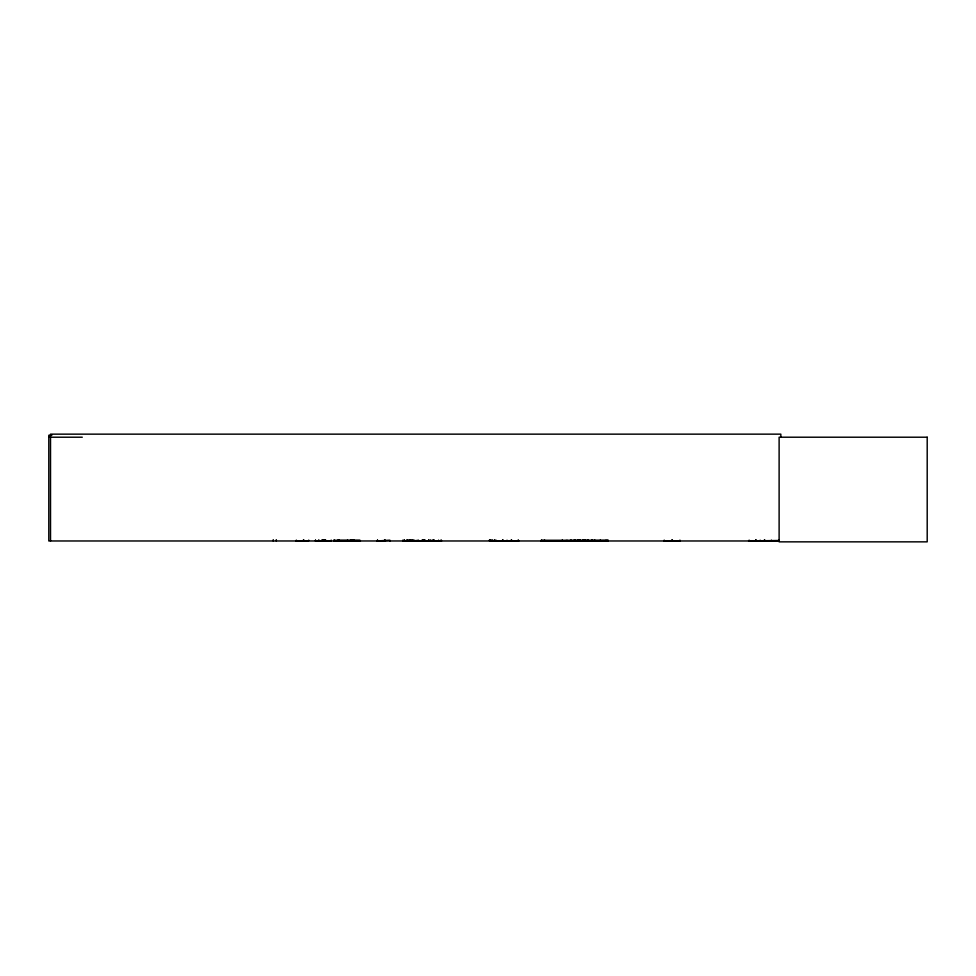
<?xml version="1.0" encoding="UTF-8"?>
<svg xmlns="http://www.w3.org/2000/svg" width="976" height="976" viewBox="0 0 976 976"><rect width="100%" height="100%" fill="white"/><g stroke="black" fill="none" stroke-linecap="round" stroke-linejoin="round"><path stroke-width="1.46" d="M315.504 540.972L315.504 540.179L315.504 540.972L331.206 540.936L331.193 540.106M418.521 540.753L418.521 540.106M562.359 540.936L562.444 540.106M594.701 540.838L594.75 540.106M570.338 540.838L570.411 540.106M295.801 540.972L308.587 540.863L308.721 540.106M377.004 540.972L389.863 540.179L389.936 540.972M564.836 540.936L565.372 540.558M566.434 540.936L566.995 540.594M567.129 540.948L566.971 540.277L566.824 540.936M605.889 540.936L606.047 540.277L606.328 540.936M606.584 540.948L606.059 540.594M607.487 540.887L608.036 540.277L541.338 540.277L541.07 540.911L608.194 540.911L608.036 540.277M495.393 540.972L518.829 540.936M406.931 540.106L406.931 540.972L407.102 540.106M407.87 540.838L407.761 539.667M338.001 540.863L337.952 540.106M608.036 540.558L541.119 540.972M541.558 540.96L541.997 540.277L542.278 540.887L541.375 540.594M544.376 540.936L544.12 540.277L543.876 540.948M544.535 540.948L544.779 540.277L545.059 540.887M580.098 540.936L580.281 540.277L579.366 540.948L580.049 540.106M582.648 540.936L582.391 540.277L582.147 540.948M582.806 540.948L583.05 540.277L583.331 540.887M579.976 540.863L580.025 540.106M594.628 540.863L594.665 540.179M377.407 540.863L377.48 540.179M506.959 540.863L507.032 540.179L507.117 540.972M748.568 540.863L778.75 540.924M760.084 540.863L760.158 540.179L760.231 540.972M424.792 540.863L424.889 540.179M318.627 540.863L318.737 540.179M323.093 540.863L323.08 539.887M491.672 540.863L491.782 540.179L491.892 540.972M493.978 540.863L490.269 540.179M51.85 435.247L48.8 435.247L48.8 540.972L779.312 540.972M48.8 437.211L82.277 437.211M336.671 540.289L359.144 540.289M778.75 540.509L750.398 540.948M336.635 540.57L359.18 540.545M750.373 540.716L778.75 540.716M360.425 540.936L334.256 540.863M441.616 540.887L402.82 540.936L402.832 540.106M664.229 540.753L679.93 540.753M588.138 540.863L588.235 539.887M587.552 540.863L587.442 540.179M578.036 540.863L578.06 540.106M575.157 540.863L575.047 540.179M338.721 540.863L338.843 539.887M422.303 540.838L422.437 539.887M430.916 540.863L430.819 540.179M771.491 540.863L771.406 540.179L771.333 540.972M518.366 540.863L518.293 540.179M441.225 540.863L441.164 540.179M429.245 540.972L429.001 540.179M428.793 540.838L428.903 540.106M592.005 540.838L592.066 539.887L591.932 540.972M541.79 540.972L541.338 540.277M585.832 540.863L585.6 540.106M578.28 540.838L578.451 540.106M780.837 437.211L780.837 434.149L50.52 434.149L50.52 540.972M778.726 540.143L778.726 540.948M764.745 539.887L764.745 540.972M764.354 539.887L764.354 540.972M756.107 539.887L756.107 540.972M755.729 539.887L755.729 540.972M749.141 540.106L749.141 540.972M679.93 540.106L679.93 540.972M672.354 539.887L672.354 540.972M671.805 539.887L671.805 540.972M664.229 540.106L664.229 540.972M600.277 540.106L600.252 540.972M592.542 539.887L592.578 540.972M587.723 539.887L587.759 540.972M587.332 540.106L587.332 540.972M584.526 539.887L584.526 540.972M584.063 539.887L584.063 540.972M583.892 540.106L583.892 540.972M578.28 539.887L578.28 540.972M577.804 539.887L577.804 540.972M577.243 540.106L577.243 540.972M574.937 540.106L574.937 540.972M574.4 539.887L574.4 540.972M574.327 539.887L574.327 540.972M571.643 540.106L571.643 540.972M562.31 540.106L562.31 540.972M518.207 540.106L518.207 540.972M511.619 539.887L511.619 540.972M511.241 539.887L511.241 540.972M502.994 539.887L502.994 540.972M502.603 539.887L502.603 540.972M496.015 540.106L496.015 540.972M494.808 539.887L494.722 540.972M494.185 540.106L494.185 540.972M492.465 540.106L492.465 540.972M490.159 540.106L490.159 540.972M489.623 539.887L489.623 540.972M489.549 539.887L489.549 540.972M441.091 540.106L441.091 540.972M438.578 540.106L438.578 540.972M434.052 539.887L434.052 540.972M433.612 539.887L433.612 540.972M433.283 539.887L433.283 540.972M433.002 539.887L433.002 540.972M430.733 540.106L430.733 540.972M428.708 540.106L428.708 540.972M424.987 540.106L424.987 540.972M424.084 539.887L424.084 540.972M423.84 539.887L423.84 540.972M422.706 539.887L422.706 540.972M422.181 540.106L422.181 540.972M417.13 540.106L417.13 540.972M414.715 540.106L414.715 540.972M413.043 539.887L413.043 540.972M412.811 539.887L412.811 540.972M410.933 539.887L410.957 540.972M410.811 539.667L410.811 540.972M410.469 539.667L410.469 540.972M410.396 539.887L410.408 540.972M410.03 539.887L409.944 540.972M409.408 540.106L409.408 540.972M407.992 540.106L407.992 540.972M407.419 539.667L407.419 540.972M404.625 540.106L404.625 540.972M404.101 539.887L404.015 540.972M385.02 539.887L385.02 540.972M384.593 539.887L384.593 540.972M377.541 540.106L377.541 540.972M359.888 540.106L359.888 540.972M354.154 540.106L354.154 540.972M352.836 539.887L352.836 540.972M352.409 539.887L352.409 540.972M350.896 539.887L350.945 540.972M350.787 539.887L350.787 540.972M347.493 540.106L347.493 540.972M338.953 539.887L338.953 540.972M335.585 540.106L335.585 540.972M334.243 539.887L334.378 540.972M334.048 540.106L334.048 540.972M325.533 539.667L325.533 540.972M324.496 539.887L324.496 540.972M324.422 539.887L324.422 540.972M323.886 540.106L323.886 540.972M323.776 540.179L323.666 540.863L323.629 539.887M322.751 540.106L322.751 540.972M322.556 539.887L322.422 540.972M321.58 540.106L321.58 540.972M318.847 540.106L318.847 540.972M303.817 539.887L303.817 540.972M303.39 539.887L303.39 540.972M296.338 540.106L296.338 540.972M276.306 539.667L276.306 540.972M273.256 539.667L273.256 540.972M927.2 437.211L779.116 437.211L779.116 541.851L927.2 541.851L927.2 437.211"/></g></svg>
